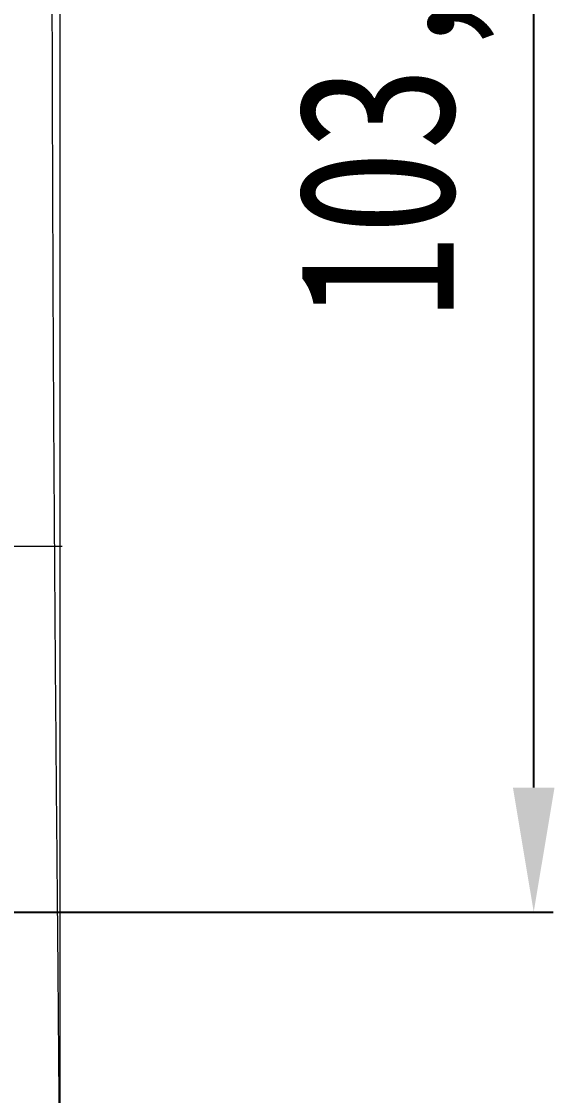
# Model space of a CAD drawing. Header units: inches. Extents: x 20229 to 21001, y -6726 to -5634.
# Drawn here: x 20906.2 to 20940.4, y -6259.7 to -6190.7 of the extents above; entities that cross this region are included whole.
import ezdxf

# ---------------------------------------------------------------- set-up
doc = ezdxf.new("R2010")
doc.units = ezdxf.units.IN
doc.header["$LTSCALE"] = 4.84
doc.header["$MEASUREMENT"] = 0
doc.header["$PDMODE"] = 3
doc.header["$PDSIZE"] = 0.3125
doc.linetypes.add('CENTERX2', pattern=[20.32, 12.7, -2.54, 2.54, -2.54])
doc.layers.get('0').update_dxf_attribs({"linetype": 'CONTINUOUS', "lineweight": 13})
doc.layers.get('Defpoints').update_dxf_attribs({"color": 3, "linetype": 'CONTINUOUS'})
doc.layers.add('CENTER', color=1, linetype='CENTERX2', lineweight=15)
doc.layers.add('DIM', color=3, linetype='CONTINUOUS', lineweight=9)
doc.styles.get("Standard").update_dxf_attribs({"font": 'txt', "width": 0.8})
doc.dimstyles.new('ISO-25$0', dxfattribs={"dimtxt": 3, "dimasz": 3.5, "dimexe": 1.25, "dimexo": 0, "dimtad": 1, "dimdsep": 46, "dimtxsty": 'Standard', "dimblk1": 'CLOSEDBLANK', "dimcen": 1, "dimadec": 0, "dimazin": 0, "dimtfac": 1, "dimtmove": 1, "dimatfit": 3, "dimfxl": 1, "dimarcsym": 0})

# ---------------------------------------------------------------- blocks, each defined once
blk = doc.blocks.new('*D8')
at = {"layer": 'Defpoints', "color": 0, "transparency": 16777216}
for p in [(20880.322, -6144.575), (20939.088, -6144.575), (20880.322, -6247.879)]:
    blk.add_point(p, dxfattribs=at)
at = {"layer": 'DIM', "color": 0, "lineweight": -2, "transparency": 16777216}
for p, q in [((20880.947, -6144.575), (20940.338, -6144.575)), ((20880.947, -6247.879), (20940.338, -6247.879))]:
    blk.add_line(p, q, dxfattribs=at)
at = {"layer": 'DIM', "color": 0, "lineweight": -3, "transparency": 16777216}
blk.add_line((20939.088, -6239.879), (20939.088, -6152.575), dxfattribs=at)
at = {"layer": 'DIM', "color": 0, "transparency": 16777216}
for points in [[(20937.754, -6152.575), (20940.421, -6152.575), (20939.088, -6144.575)], [(20937.754, -6239.879), (20940.421, -6239.879), (20939.088, -6247.879)]]:
    blk.add_solid(points, dxfattribs=at)
at = {"layer": 'DIM', "color": 0, "transparency": 16777216, "insert": (20930.254, -6196.227), "char_height": 10, "attachment_point": 5, "rotation": 90}
blk.add_mtext('103,3', dxfattribs=at)

msp = doc.modelspace()

# ---------------------------------------------------------------- linework, layer by layer
at = {"linetype": 'Continuous'}
for points, knots in [([(20908.682, -6271.085), (20908.682, -6270.777), (20908.682, -6269.29), (20908.674, -6266.349), (20908.654, -6262.087), (20908.62, -6257.164), (20908.574, -6251.59), (20908.518, -6245.361), (20908.457, -6238.477), (20908.396, -6230.938), (20908.338, -6222.743), (20908.285, -6213.894), (20908.241, -6204.39), (20908.21, -6195.606), (20908.198, -6189.989), (20908.194, -6187.759)], [0, 0, 0, 0, 0.011598, 0.055854, 0.107602, 0.166941, 0.233937, 0.308635, 0.391072, 0.481272, 0.579255, 0.685037, 0.798631, 0.920047, 1, 1, 1, 1]), ([(20908.683, -6194.244), (20908.683, -6196.473), (20908.683, -6200.876), (20908.683, -6207.454), (20908.683, -6213.979), (20908.683, -6220.504), (20908.683, -6225.942), (20908.683, -6230.292), (20908.683, -6233.554), (20908.683, -6236.817), (20908.683, -6240.079), (20908.683, -6243.342), (20908.683, -6247.692), (20908.683, -6255.304), (20908.683, -6266.179), (20908.683, -6279.229), (20908.683, -6287.929), (20908.683, -6292.279)], [0, 0, 0, 0, 0.068189, 0.134747, 0.201305, 0.267863, 0.334421, 0.3677, 0.400979, 0.434258, 0.467537, 0.500816, 0.534095, 0.600653, 0.733769, 0.866885, 1, 1, 1, 1])]:
    msp.add_open_spline(points, degree=3, knots=knots, dxfattribs=at)
msp.add_open_spline([(20908.683, -6187.879), (20908.683, -6190.001), (20908.683, -6192.123), (20908.683, -6194.244)], degree=3, dxfattribs=at)
at = {"layer": 'CENTER'}
msp.add_line((20851.822, -6224.375), (20908.822, -6224.375), dxfattribs=at)

# ---------------------------------------------------------------- dimensions: what is measured, and where the dimension line sits
at = {"layer": 'DIM'}
dim = msp.add_linear_dim(base=(20939.088, -6144.575), p1=(20880.322, -6247.879), p2=(20880.322, -6144.575), angle=90, dimstyle='ISO-25$0', override={"dimtxt": 10, "dimasz": 8, "dimexo": 0.625, "dimgap": 3, "dimdec": 1, "dimdsep": 44, "dimcen": 2.5, "dimtmove": 0, "dimfxl": 1.25, "dimlwd": 65533}, dxfattribs=at)
dim.commit()
dim.dimension.update_dxf_attribs({"geometry": '*D8', "text_midpoint": (20930.254, -6196.227)})

doc.saveas('drawing.dxf')
